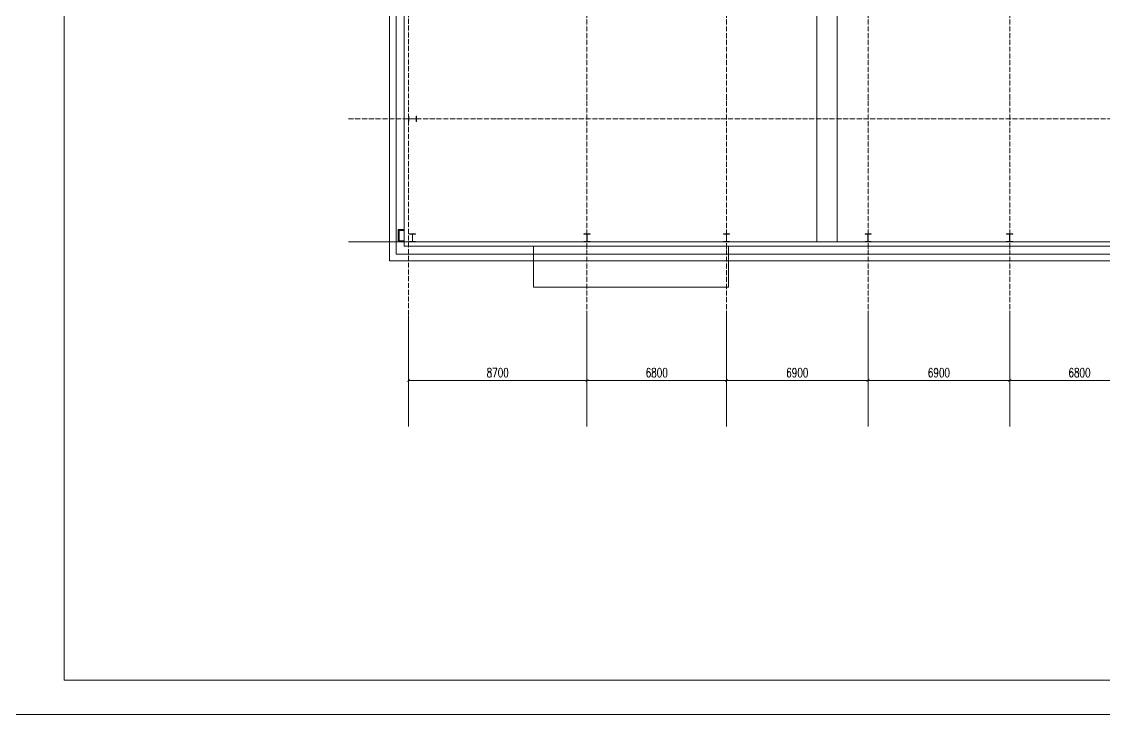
# Model space of a CAD drawing. Header units: millimetres. Extents: x 163705 to 1616509, y 81827 to 302547.
# Drawn here: x 305474 to 358232, y 81827 to 115600 of the extents above; entities that cross this region are included whole.
import ezdxf

# ---------------------------------------------------------------- set-up
doc = ezdxf.new("R2010")
doc.units = ezdxf.units.MM
doc.header["$LTSCALE"] = 10
doc.linetypes.add('ACAD_ISO05W100', pattern=[33, 24, -3, 0, -3, 0, -3])
for name, color, linetype, lineweight in [('1-双点线', 8, 'ACAD_ISO05W100', 0), ('1-图框层', 7, 'Continuous', 0), ('1-建筑轮廓', 7, 'Continuous', 20), ('1-标注', 3, 'Continuous', 0), ('1-钢构', 6, 'Continuous', 0)]:
    doc.layers.add(name, color=color, linetype=linetype, lineweight=lineweight)
doc.styles.add('_TCH_DIM_T3', font='SIMPLEX.shx', dxfattribs={"width": 0.705882, "bigfont": 'GBCBIG.shx'})
doc.dimstyles.new('_TCH_ARCH_M_M-150', dxfattribs={"dimscale": 150, "dimtxt": 2.975, "dimasz": 1, "dimexe": 2.5, "dimexo": 3, "dimgap": 1, "dimtad": 1, "dimdec": 0, "dimzin": 0, "dimdsep": 46, "dimtxsty": '_TCH_DIM_T3', "dimblk": 'ARCHTICK', "dimcen": 0.09, "dimclrt": 7, "dimadec": 0, "dimazin": 2, "dimtfac": 1, "dimtdec": 0, "dimtix": 1, "dimtmove": 2, "dimatfit": 3, "dimfxl": 0, "dimtolj": 1, "dimtzin": 0, "dimarcsym": 0})

# ---------------------------------------------------------------- blocks, each defined once
blk = doc.blocks.new('_ArchTick')
at = {"const_width": 0.15}
blk.add_lwpolyline([(-0.5, -0.5), (0.5, 0.5)], dxfattribs=at)
blk = doc.blocks.new('*D634')
at = {"layer": '1-标注', "lineweight": -2, "transparency": 16777216}
for p, q in [((2919, 4989), (2919, 1914)), ((11619, 4989), (11619, 1914)), ((2919, 2289), (11619, 2289))]:
    blk.add_line(p, q, dxfattribs=at)
at = {"layer": 'Defpoints', "transparency": 16777216}
for p in [(2919, 5439), (11619, 5439), (11619, 2289)]:
    blk.add_point(p, dxfattribs=at)
at = {"layer": '1-标注', "lineweight": -2, "transparency": 16777216, "xscale": 150, "yscale": 150, "zscale": 150, "rotation": 180}
blk.add_blockref('_ArchTick', (2919, 2289), dxfattribs=at)
at = {"layer": '1-标注', "lineweight": -2, "transparency": 16777216, "xscale": 150, "yscale": 150, "zscale": 150}
blk.add_blockref('_ArchTick', (11619, 2289), dxfattribs=at)
at = {"layer": '1-标注', "transparency": 16777216, "insert": (7269, 2663), "char_height": 446.2, "attachment_point": 5, "style": '_TCH_DIM_T3'}
blk.add_mtext('\\A1;8700', dxfattribs=at)
blk = doc.blocks.new('*D632')
at = {"layer": '1-标注', "lineweight": -2, "transparency": 16777216}
for p, q in [((11619, 4989), (11619, 1914)), ((18419, 4989), (18419, 1914)), ((11619, 2289), (18419, 2289))]:
    blk.add_line(p, q, dxfattribs=at)
at = {"layer": 'Defpoints', "transparency": 16777216}
for p in [(11619, 5439), (18419, 5439), (18419, 2289)]:
    blk.add_point(p, dxfattribs=at)
at = {"layer": '1-标注', "lineweight": -2, "transparency": 16777216, "xscale": 150, "yscale": 150, "zscale": 150, "rotation": 180}
blk.add_blockref('_ArchTick', (11619, 2289), dxfattribs=at)
at = {"layer": '1-标注', "lineweight": -2, "transparency": 16777216, "xscale": 150, "yscale": 150, "zscale": 150}
blk.add_blockref('_ArchTick', (18419, 2289), dxfattribs=at)
at = {"layer": '1-标注', "transparency": 16777216, "insert": (15019, 2663), "char_height": 446.2, "attachment_point": 5, "style": '_TCH_DIM_T3'}
blk.add_mtext('\\A1;6800', dxfattribs=at)
blk = doc.blocks.new('*D630')
at = {"layer": '1-标注', "lineweight": -2, "transparency": 16777216}
for p, q in [((18419, 4989), (18419, 1914)), ((25319, 4989), (25319, 1914)), ((18419, 2289), (25319, 2289))]:
    blk.add_line(p, q, dxfattribs=at)
at = {"layer": 'Defpoints', "transparency": 16777216}
for p in [(18419, 5439), (25319, 5439), (25319, 2289)]:
    blk.add_point(p, dxfattribs=at)
at = {"layer": '1-标注', "lineweight": -2, "transparency": 16777216, "xscale": 150, "yscale": 150, "zscale": 150, "rotation": 180}
blk.add_blockref('_ArchTick', (18419, 2289), dxfattribs=at)
at = {"layer": '1-标注', "lineweight": -2, "transparency": 16777216, "xscale": 150, "yscale": 150, "zscale": 150}
blk.add_blockref('_ArchTick', (25319, 2289), dxfattribs=at)
at = {"layer": '1-标注', "transparency": 16777216, "insert": (21869, 2663), "char_height": 446.2, "attachment_point": 5, "style": '_TCH_DIM_T3'}
blk.add_mtext('\\A1;6900', dxfattribs=at)
blk = doc.blocks.new('*D629')
at = {"layer": '1-标注', "lineweight": -2, "transparency": 16777216}
for p, q in [((25319, 4989), (25319, 1914)), ((32219, 4989), (32219, 1914)), ((25319, 2289), (32219, 2289))]:
    blk.add_line(p, q, dxfattribs=at)
at = {"layer": 'Defpoints', "transparency": 16777216}
for p in [(25319, 5439), (32219, 5439), (32219, 2289)]:
    blk.add_point(p, dxfattribs=at)
at = {"layer": '1-标注', "lineweight": -2, "transparency": 16777216, "xscale": 150, "yscale": 150, "zscale": 150, "rotation": 180}
blk.add_blockref('_ArchTick', (25319, 2289), dxfattribs=at)
at = {"layer": '1-标注', "lineweight": -2, "transparency": 16777216, "xscale": 150, "yscale": 150, "zscale": 150}
blk.add_blockref('_ArchTick', (32219, 2289), dxfattribs=at)
at = {"layer": '1-标注', "transparency": 16777216, "insert": (28769, 2663), "char_height": 446.2, "attachment_point": 5, "style": '_TCH_DIM_T3'}
blk.add_mtext('\\A1;6900', dxfattribs=at)
blk = doc.blocks.new('*D631')
at = {"layer": '1-标注', "lineweight": -2, "transparency": 16777216}
for p, q in [((32219, 4989), (32219, 1914)), ((39019, 4989), (39019, 1914)), ((32219, 2289), (39019, 2289))]:
    blk.add_line(p, q, dxfattribs=at)
at = {"layer": 'Defpoints', "transparency": 16777216}
for p in [(32219, 5439), (39019, 5439), (39019, 2289)]:
    blk.add_point(p, dxfattribs=at)
at = {"layer": '1-标注', "lineweight": -2, "transparency": 16777216, "xscale": 150, "yscale": 150, "zscale": 150, "rotation": 180}
blk.add_blockref('_ArchTick', (32219, 2289), dxfattribs=at)
at = {"layer": '1-标注', "lineweight": -2, "transparency": 16777216, "xscale": 150, "yscale": 150, "zscale": 150}
blk.add_blockref('_ArchTick', (39019, 2289), dxfattribs=at)
at = {"layer": '1-标注', "transparency": 16777216, "insert": (35619, 2663), "char_height": 446.2, "attachment_point": 5, "style": '_TCH_DIM_T3'}
blk.add_mtext('\\A1;6800', dxfattribs=at)
blk = doc.blocks.new('G$C5C029050')
for p, q in [((22818.6, 77039.4), (22818.6, 9039.4)), ((23818.6, 77039.4), (23818.6, 9039.4)), ((1, 9039.4), (92688.6, 9039.4)), ((2918.6, 5439.4), (2918.6, 39.4)), ((11618.6, 5439.4), (11618.6, 39.4)), ((18418.6, 5439.4), (18418.6, 39.4)), ((25318.6, 5439.4), (25318.6, 39.4)), ((32218.6, 5439.4), (32218.6, 39.4))]:
    blk.add_line(p, q)
for points in [[(2718.6, 9039.4), (2418.6, 9039.4), (2418.6, 9639.4), (2718.6, 9639.4)], [(2718.6, 9089.4), (2468.6, 9089.4), (2468.6, 9589.4), (2718.6, 9589.4)]]:
    blk.add_lwpolyline(points)
at = {"layer": '1-双点线'}
for p, q in [((2918.6, 77039.4), (2918.6, 5439.4)), ((11618.6, 5439.4), (11618.6, 45039.4)), ((18418.6, 5439.4), (18418.6, 45039.4)), ((25318.6, 5439.4), (25318.6, 45039.4)), ((32218.6, 5439.4), (32218.6, 45039.4)), ((1, 15039.4), (92688.6, 15039.4))]:
    blk.add_line(p, q, dxfattribs=at)
at = {"layer": '1-建筑轮廓', "ltscale": 2}
for p, q in [((18418.6, 8439.4), (8918.6, 8439.4)), ((8918.6, 8119.4), (18418.6, 8119.4))]:
    blk.add_line(p, q, dxfattribs=at)
at = {"layer": '1-建筑轮廓'}
for p, q in [((18418.6, 8439.4), (39018.6, 8439.4)), ((39018.6, 8119.4), (18418.6, 8119.4))]:
    blk.add_line(p, q, dxfattribs=at)
for points in [[(7098.6, 77039.4), (7098.6, 70334.4), (1998.6, 70334.4), (1998.6, 8119.4), (8918.6, 8119.4)], [(7418.6, 77039.4), (7418.6, 70014.4), (2318.6, 70014.4), (2318.6, 8439.4), (8918.6, 8439.4)], [(7818.6, 77039.4), (7818.6, 69614.4), (2718.6, 69614.4), (2718.6, 8839.4), (59793.6, 8839.4), (59793.6, 9628.2), (86618.6, 20822.7)]]:
    blk.add_lwpolyline(points, dxfattribs=at)
at = {"layer": '1-建筑轮廓', "ltscale": 10000, "flags": 128}
blk.add_lwpolyline([(9018.6, 8839.4), (9018.6, 6839.4), (18518.6, 6839.4), (18518.6, 8839.4)], close=True, dxfattribs=at)
at = {"layer": '1-钢构'}
for points in [[(3318.6, 14914.4), (3298.4, 14914.4), (3298.4, 15033.4), (2938.8, 15033.4), (2938.8, 14914.4), (2918.6, 14914.4), (2918.6, 15164.4), (2938.8, 15164.4), (2938.8, 15045.5), (3298.4, 15045.5), (3298.4, 15164.4), (3318.6, 15164.4), (3318.6, 14914.4)], [(3268.6, 9439.4), (3268.6, 9419.3), (3124.6, 9419.3), (3124.6, 9059.6), (3268.6, 9059.6), (3268.6, 9039.4), (2968.6, 9039.4), (2968.6, 9059.6), (3112.5, 9059.6), (3112.5, 9419.3), (2968.6, 9419.3), (2968.6, 9439.4), (3268.6, 9439.4)], [(11768.6, 9439.4), (11768.6, 9419.3), (11624.6, 9419.3), (11624.6, 9059.6), (11768.6, 9059.6), (11768.6, 9039.4), (11468.6, 9039.4), (11468.6, 9059.6), (11612.5, 9059.6), (11612.5, 9419.3), (11468.6, 9419.3), (11468.6, 9439.4), (11768.6, 9439.4)], [(18568.6, 9439.4), (18568.6, 9419.3), (18424.6, 9419.3), (18424.6, 9059.6), (18568.6, 9059.6), (18568.6, 9039.4), (18268.6, 9039.4), (18268.6, 9059.6), (18412.5, 9059.6), (18412.5, 9419.3), (18268.6, 9419.3), (18268.6, 9439.4), (18568.6, 9439.4)], [(25468.6, 9439.4), (25468.6, 9419.3), (25324.6, 9419.3), (25324.6, 9059.6), (25468.6, 9059.6), (25468.6, 9039.4), (25168.6, 9039.4), (25168.6, 9059.6), (25312.5, 9059.6), (25312.5, 9419.3), (25168.6, 9419.3), (25168.6, 9439.4), (25468.6, 9439.4)], [(32368.6, 9439.4), (32368.6, 9419.3), (32224.6, 9419.3), (32224.6, 9059.6), (32368.6, 9059.6), (32368.6, 9039.4), (32068.6, 9039.4), (32068.6, 9059.6), (32212.5, 9059.6), (32212.5, 9419.3), (32068.6, 9419.3), (32068.6, 9439.4), (32368.6, 9439.4)]]:
    blk.add_lwpolyline(points, dxfattribs=at)
at = {"layer": '1-标注'}
for p1, p2, picture, middle in [((2918.6, 5439.4), (11618.6, 5439.4), '*D634', (7268.6, 2662.5)), ((11618.6, 5439.4), (18418.6, 5439.4), '*D632', (15018.6, 2662.5)), ((18418.6, 5439.4), (25318.6, 5439.4), '*D630', (21868.6, 2662.5)), ((25318.6, 5439.4), (32218.6, 5439.4), '*D629', (28768.6, 2662.5)), ((32218.6, 5439.4), (39018.6, 5439.4), '*D631', (35618.6, 2662.5))]:
    dim = blk.add_aligned_dim(p1=p1, p2=p2, distance=-3150, dimstyle='_TCH_ARCH_M_M-150', dxfattribs=at)
    dim.commit()
    dim.dimension.update_dxf_attribs({"geometry": picture, "text_midpoint": middle})

msp = doc.modelspace()

# ---------------------------------------------------------------- linework, layer by layer
at = {"layer": '1-图框层'}
msp.add_lwpolyline([(443090.596, 180492.157), (303397.925, 180492.157), (303397.925, 81826.94), (443090.596, 81826.94)], close=True, dxfattribs=at)
msp.add_lwpolyline([(307550.501, 178831.126), (307550.501, 83487.971), (441429.566, 83487.971), (441429.566, 178831.126), (307550.501, 178831.126)], dxfattribs=at)

# ---------------------------------------------------------------- block references
at = {"layer": '1-建筑轮廓'}
msp.add_blockref('G$C5C029050', (321401.911, 95820.209), dxfattribs=at)

doc.saveas('drawing.dxf')
